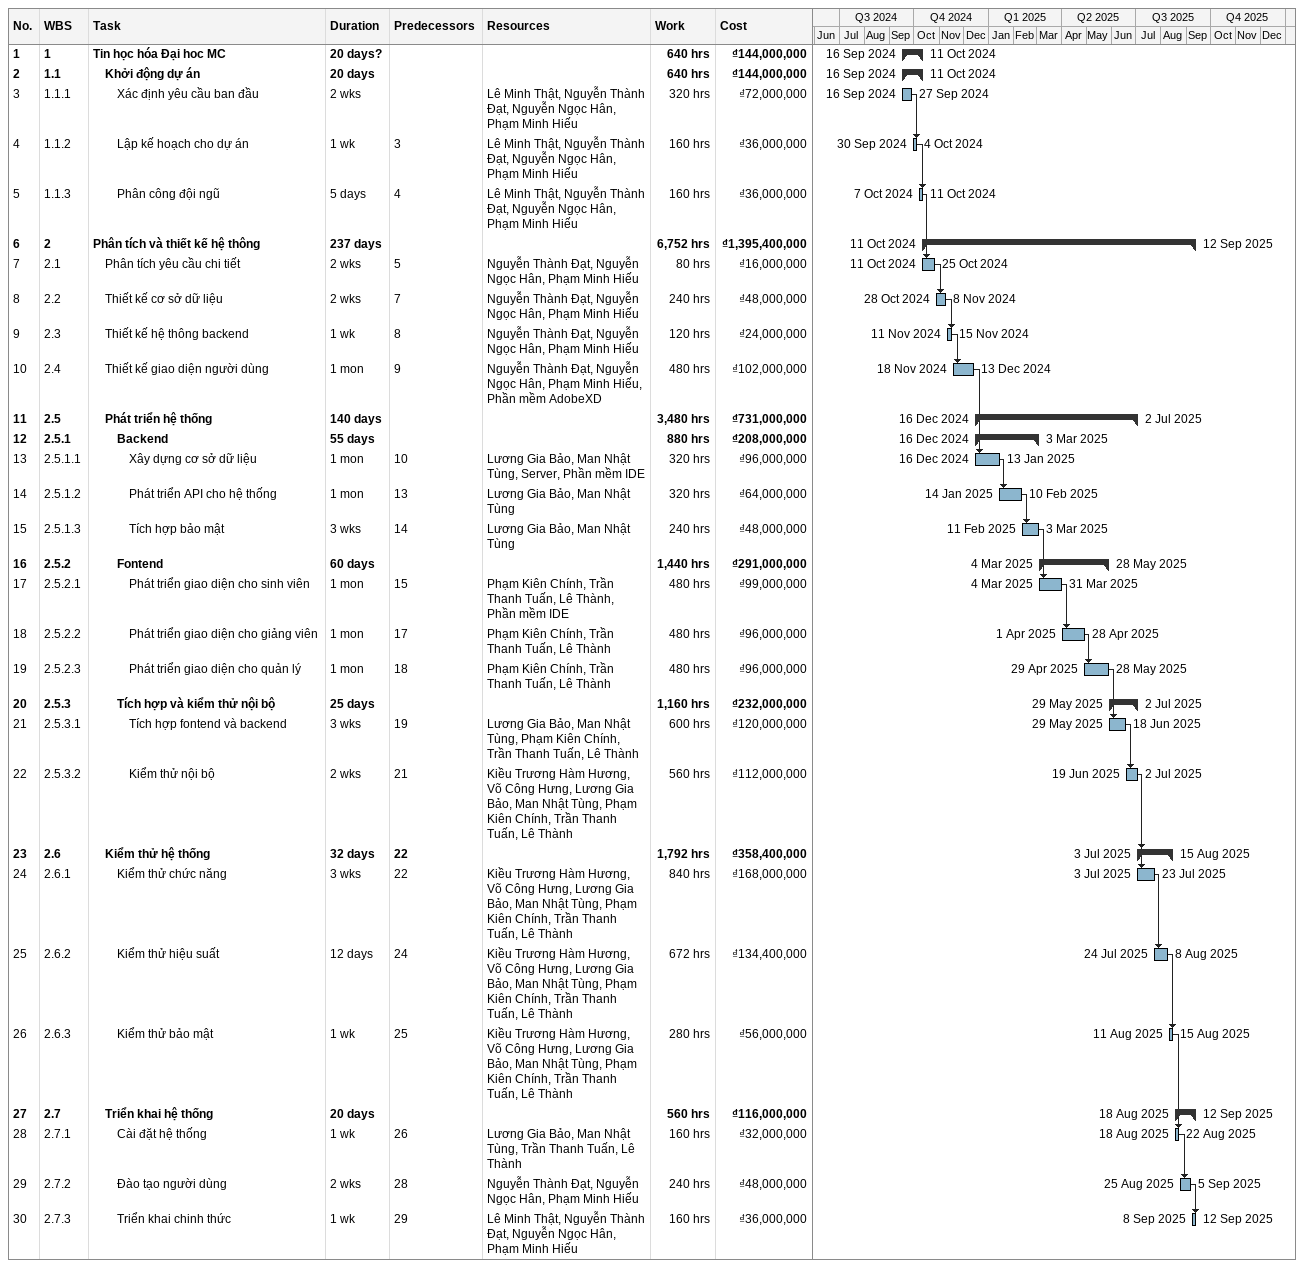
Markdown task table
| ID | WBS | Task | Duration | Start | Finish | Predecessors | Resources | Work (h) | Cost (₫) |
|---|---|---|---|---|---|---|---|---|---|
| 1 | 1 | **Tin học hóa Đại hoc MC** | 20d? | 2024-09-16 | 2024-10-11 |  |  | 640 | 144000000 |
| 2 | 1.1 | **Khởi động dự án** | 20d | 2024-09-16 | 2024-10-11 |  |  | 640 | 144000000 |
| 3 | 1.1.1 | Xác định yêu cầu ban đầu | 2w | 2024-09-16 | 2024-09-27 |  | Lê Minh Thật, Nguyễn Thành Đạt, Nguyễn Ngọc Hân, Phạm Minh Hiếu | 320 | 72000000 |
| 4 | 1.1.2 | Lập kế hoạch cho dự án | 1w | 2024-09-30 | 2024-10-04 | 3 | Lê Minh Thật, Nguyễn Thành Đạt, Nguyễn Ngọc Hân, Phạm Minh Hiếu | 160 | 36000000 |
| 5 | 1.1.3 | Phân công đội ngũ | 5d | 2024-10-07 | 2024-10-11 | 4 | Lê Minh Thật, Nguyễn Thành Đạt, Nguyễn Ngọc Hân, Phạm Minh Hiếu | 160 | 36000000 |
| 6 | 2 | **Phân tích và thiết kế hệ thông** | 237d | 2024-10-11 | 2025-09-12 |  |  | 6752 | 1395400000 |
| 7 | 2.1 | Phân tích yêu cầu chi tiết | 2w | 2024-10-11 | 2024-10-25 | 5 | Nguyễn Thành Đạt, Nguyễn Ngọc Hân, Phạm Minh Hiếu | 80 | 16000000 |
| 8 | 2.2 | Thiết kế cơ sở dữ liệu | 2w | 2024-10-28 | 2024-11-08 | 7 | Nguyễn Thành Đạt, Nguyễn Ngọc Hân, Phạm Minh Hiếu | 240 | 48000000 |
| 9 | 2.3 | Thiết kế hệ thông backend | 1w | 2024-11-11 | 2024-11-15 | 8 | Nguyễn Thành Đạt, Nguyễn Ngọc Hân, Phạm Minh Hiếu | 120 | 24000000 |
| 10 | 2.4 | Thiết kế giao diện người dùng | 1mo | 2024-11-18 | 2024-12-13 | 9 | Nguyễn Thành Đạt, Nguyễn Ngọc Hân, Phạm Minh Hiếu, Phần mềm AdobeXD | 480 | 102000000 |
| 11 | 2.5 | **Phát triển hệ thống** | 140d | 2024-12-16 | 2025-07-02 |  |  | 3480 | 731000000 |
| 12 | 2.5.1 | **Backend** | 55d | 2024-12-16 | 2025-03-03 |  |  | 880 | 208000000 |
| 13 | 2.5.1.1 | Xây dựng cơ sở dữ liệu | 1mo | 2024-12-16 | 2025-01-13 | 10 | Lương Gia Bảo, Man Nhật Tùng, Server, Phần mềm IDE | 320 | 96000000 |
| 14 | 2.5.1.2 | Phát triển API cho hệ thống | 1mo | 2025-01-14 | 2025-02-10 | 13 | Lương Gia Bảo, Man Nhật Tùng | 320 | 64000000 |
| 15 | 2.5.1.3 | Tích hợp bảo mật | 3w | 2025-02-11 | 2025-03-03 | 14 | Lương Gia Bảo, Man Nhật Tùng | 240 | 48000000 |
| 16 | 2.5.2 | **Fontend** | 60d | 2025-03-04 | 2025-05-28 |  |  | 1440 | 291000000 |
| 17 | 2.5.2.1 | Phát triển giao diện cho sinh viên | 1mo | 2025-03-04 | 2025-03-31 | 15 | Phạm Kiên Chính, Trần Thanh Tuấn, Lê Thành, Phần mềm IDE | 480 | 99000000 |
| 18 | 2.5.2.2 | Phát triển giao diện cho giảng viên | 1mo | 2025-04-01 | 2025-04-28 | 17 | Phạm Kiên Chính, Trần Thanh Tuấn, Lê Thành | 480 | 96000000 |
| 19 | 2.5.2.3 | Phát triển giao diện cho quản lý | 1mo | 2025-04-29 | 2025-05-28 | 18 | Phạm Kiên Chính, Trần Thanh Tuấn, Lê Thành | 480 | 96000000 |
| 20 | 2.5.3 | **Tích hợp và kiểm thử nội bộ** | 25d | 2025-05-29 | 2025-07-02 |  |  | 1160 | 232000000 |
| 21 | 2.5.3.1 | Tích hợp fontend và backend | 3w | 2025-05-29 | 2025-06-18 | 19 | Lương Gia Bảo, Man Nhật Tùng, Phạm Kiên Chính, Trần Thanh Tuấn, Lê Thành | 600 | 120000000 |
| 22 | 2.5.3.2 | Kiểm thử nội bộ | 2w | 2025-06-19 | 2025-07-02 | 21 | Kiều Trương Hàm Hương, Võ Công Hưng, Lương Gia Bảo, Man Nhật Tùng, Phạm Kiên Chính, Trần Thanh Tuấn, Lê Thành | 560 | 112000000 |
| 23 | 2.6 | **Kiểm thử hệ thống** | 32d | 2025-07-03 | 2025-08-15 | 22 |  | 1792 | 358400000 |
| 24 | 2.6.1 | Kiểm thử chức năng | 3w | 2025-07-03 | 2025-07-23 | 22 | Kiều Trương Hàm Hương, Võ Công Hưng, Lương Gia Bảo, Man Nhật Tùng, Phạm Kiên Chính, Trần Thanh Tuấn, Lê Thành | 840 | 168000000 |
| 25 | 2.6.2 | Kiểm thử hiệu suất | 12d | 2025-07-24 | 2025-08-08 | 24 | Kiều Trương Hàm Hương, Võ Công Hưng, Lương Gia Bảo, Man Nhật Tùng, Phạm Kiên Chính, Trần Thanh Tuấn, Lê Thành | 672 | 134400000 |
| 26 | 2.6.3 | Kiểm thử bảo mật | 1w | 2025-08-11 | 2025-08-15 | 25 | Kiều Trương Hàm Hương, Võ Công Hưng, Lương Gia Bảo, Man Nhật Tùng, Phạm Kiên Chính, Trần Thanh Tuấn, Lê Thành | 280 | 56000000 |
| 27 | 2.7 | **Triển khai hệ thống** | 20d | 2025-08-18 | 2025-09-12 |  |  | 560 | 116000000 |
| 28 | 2.7.1 | Cài đặt hệ thống | 1w | 2025-08-18 | 2025-08-22 | 26 | Lương Gia Bảo, Man Nhật Tùng, Trần Thanh Tuấn, Lê Thành | 160 | 32000000 |
| 29 | 2.7.2 | Đào tạo người dùng | 2w | 2025-08-25 | 2025-09-05 | 28 | Nguyễn Thành Đạt, Nguyễn Ngọc Hân, Phạm Minh Hiếu | 240 | 48000000 |
| 30 | 2.7.3 | Triển khai chinh thức | 1w | 2025-09-08 | 2025-09-12 | 29 | Lê Minh Thật, Nguyễn Thành Đạt, Nguyễn Ngọc Hân, Phạm Minh Hiếu | 160 | 36000000 |
